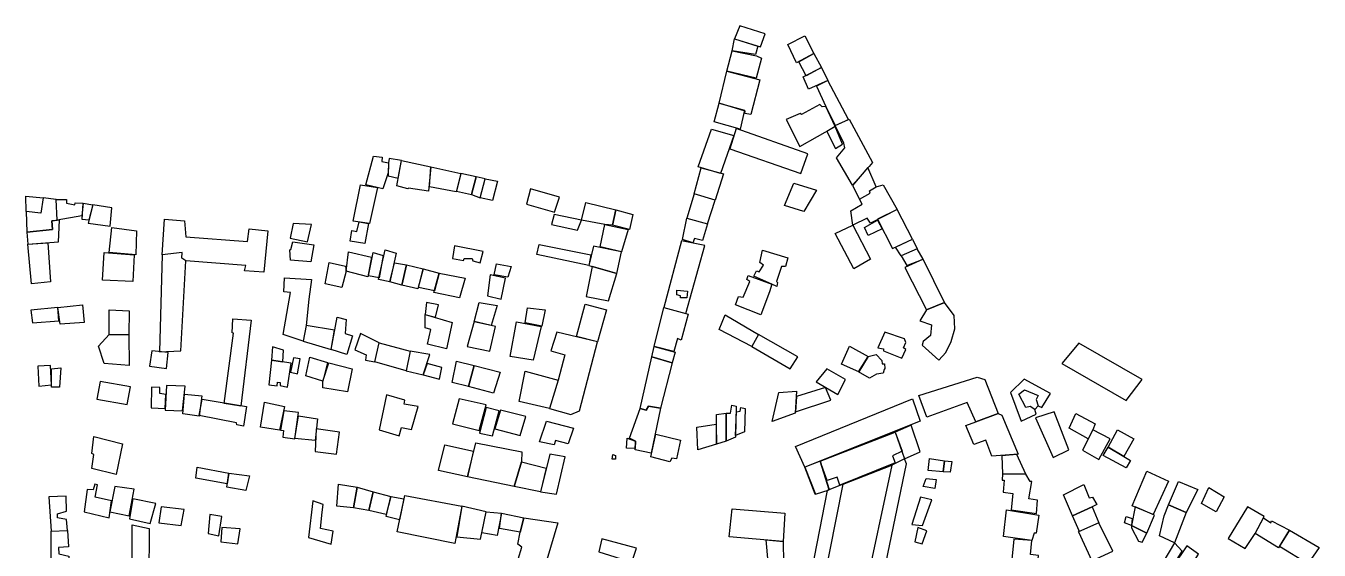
# Model space of a CAD drawing. Extents: x 144 to 1780, y -10 to 1664.
# Drawn here: x 144 to 1533, y 1100 to 1664 of the extents above; entities that cross this region are included whole.
import ezdxf

# ---------------------------------------------------------------- set-up
doc = ezdxf.new("R2010")
doc.units = 0

msp = doc.modelspace()

# ---------------------------------------------------------------- linework, layer by layer
at = {"layer": ''}
for points in [[(937.687399, 1655.038806), (910.687399, 1663.705473), (905.020733, 1649.705473), (932.687399, 1641.038806), (937.687399, 1655.038806)], [(902.520733, 1637.038806), (905.020733, 1649.705473), (930.020733, 1642.038806), (927.520733, 1633.038806), (902.520733, 1637.038806)], [(990.020733, 1634.038806), (971.520733, 1624.038806), (962.020733, 1643.538806), (980.520733, 1653.038806), (990.020733, 1634.038806)], [(934.020733, 1629.038806), (928.020733, 1607.538806), (896.520733, 1615.038806), (902.520733, 1637.038806), (928.520733, 1631.538806), (934.020733, 1629.038806)], [(974.020733, 1625.038806), (990.020733, 1634.038806), (998.520733, 1619.038806), (982.020733, 1610.038806), (974.020733, 1625.038806)], [(888.520733, 1580.538806), (896.520733, 1615.038806), (932.020733, 1605.538806), (922.520733, 1568.538806), (916.020733, 1569.538806), (916.520733, 1572.038806), (888.520733, 1580.538806)], [(998.520733, 1619.038806), (1005.020733, 1605.038806), (984.520733, 1595.538806), (978.520733, 1609.038806), (998.520733, 1619.038806)], [(1013.020733, 1556.538806), (1027.520733, 1563.038806), (1005.020733, 1605.038806), (993.020733, 1599.038806), (1003.020733, 1577.038806), (1013.020733, 1556.538806)], [(911.020733, 1552.538806), (883.020733, 1560.538806), (888.520733, 1580.538806), (915.520733, 1573.038806), (911.020733, 1552.538806)], [(975.020733, 1534.038806), (1013.020733, 1555.538806), (1003.020733, 1577.038806), (999.020733, 1576.538806), (996.520733, 1579.038806), (977.020733, 1568.538806), (975.520733, 1569.538806), (960.520733, 1563.038806), (975.020733, 1534.038806)], [(1028.020733, 1563.538806), (1053.020733, 1517.038806), (1049.520733, 1512.538806), (1031.520733, 1492.538806), (1014.520733, 1522.038806), (1023.520733, 1532.538806), (1022.520733, 1537.538806), (1013.020733, 1556.538806), (1028.020733, 1563.538806)], [(880.020733, 1552.538806), (904.020733, 1546.038806), (890.020733, 1505.038806), (866.020733, 1512.038806), (880.020733, 1552.538806)], [(900.020733, 1531.538806), (976.020733, 1505.038806), (983.520733, 1526.038806), (906.520733, 1553.538806), (900.020733, 1531.538806)], [(1004.020733, 1550.038806), (1013.520733, 1532.038806), (1021.020733, 1536.538806), (1013.020733, 1555.538806), (1004.020733, 1550.038806)], [(527.020735, 1488.705473), (508.687401, 1492.705473), (517.020735, 1523.705473), (526.354068, 1522.705473), (526.020735, 1518.038806), (533.020735, 1516.37214), (532.687401, 1505.705473), (527.020735, 1488.705473)], [(534.020733, 1521.038806), (533.020735, 1516.37214), (532.687399, 1502.705473), (543.354066, 1500.038806), (547.020733, 1519.038806), (534.020733, 1521.038806)], [(547.020733, 1519.038806), (578.687399, 1512.038806), (576.020733, 1486.038806), (554.687399, 1489.37214), (554.020733, 1488.705473), (542.020733, 1491.705473), (547.020733, 1519.038806)], [(578.687399, 1512.038806), (611.020733, 1505.038806), (605.687399, 1485.37214), (577.020733, 1490.705473), (578.687399, 1512.038806)], [(627.354066, 1501.37214), (611.020733, 1505.038806), (606.020733, 1486.038806), (622.354066, 1482.37214), (627.354066, 1501.37214)], [(637.020733, 1499.37214), (627.354066, 1501.37214), (622.354066, 1482.37214), (631.687399, 1479.038806), (637.020733, 1499.37214)], [(884.020733, 1476.538806), (861.520733, 1483.038806), (869.020733, 1511.038806), (893.020733, 1504.538806), (884.020733, 1476.538806)], [(1048.020733, 1511.538806), (1031.520733, 1492.038806), (1039.020733, 1477.538806), (1050.520733, 1484.038806), (1050.020733, 1486.538806), (1057.020733, 1490.538806), (1048.020733, 1511.538806)], [(521.354066, 1490.038806), (512.687399, 1451.37214), (495.020735, 1453.705473), (503.020733, 1492.705473), (521.354066, 1490.038806)], [(650.354066, 1496.705473), (645.020733, 1476.038806), (631.687399, 1479.038806), (637.020733, 1499.37214), (650.354066, 1496.705473)], [(716.687399, 1479.705473), (685.687399, 1488.705473), (681.354066, 1472.038806), (711.354066, 1463.37214), (716.687399, 1479.705473)], [(958.520733, 1470.538806), (968.520733, 1494.538806), (993.020733, 1487.038806), (979.520733, 1464.038806), (958.520733, 1470.538806)], [(1051.020733, 1451.538806), (1047.520733, 1457.038806), (1032.020733, 1449.538806), (1030.020733, 1465.038806), (1042.020733, 1472.038806), (1039.020733, 1477.538806), (1050.520733, 1484.038806), (1050.020733, 1486.538806), (1057.020733, 1490.538806), (1064.520733, 1493.038806), (1079.687397, 1466.37214), (1051.020733, 1451.538806)], [(159.520769, 1462.53881), (144.020771, 1464.03881), (143.520771, 1480.53881), (162.020767, 1479.03881), (159.520769, 1462.53881)], [(176.020741, 1477.038806), (162.020767, 1479.03881), (159.520769, 1462.53881), (144.020771, 1464.03881), (144.520745, 1442.038806), (172.020741, 1445.038806), (171.520741, 1454.038806), (177.020741, 1455.038806), (176.020741, 1477.038806)], [(205.020741, 1473.038806), (203.520741, 1459.538806), (177.020741, 1455.038806), (176.020741, 1477.038806), (187.020741, 1477.038806), (187.020741, 1473.038806), (196.020741, 1471.538806), (196.520741, 1473.538806), (205.020741, 1473.038806)], [(204.020741, 1455.538806), (205.020741, 1473.038806), (215.520761, 1471.53881), (211.020741, 1455.038806), (211.020741, 1455.038806), (204.020741, 1455.538806)], [(765.687399, 1450.37214), (740.354066, 1455.038806), (745.020733, 1473.705473), (777.354066, 1466.038806), (773.687399, 1449.37214), (765.687399, 1450.37214)], [(884.020733, 1476.538806), (861.520733, 1483.038806), (853.520733, 1457.038806), (876.020733, 1451.038806), (884.020733, 1476.538806)], [(236.020759, 1468.03881), (215.520761, 1471.53881), (210.520761, 1451.53881), (234.020759, 1448.53881), (236.020759, 1468.03881)], [(740.354066, 1455.038806), (711.020733, 1461.038806), (708.354066, 1450.37214), (736.354066, 1444.038806), (740.354066, 1455.038806)], [(795.687399, 1461.038806), (792.020733, 1444.705473), (773.687399, 1449.37214), (777.354066, 1466.038806), (795.687399, 1461.038806)], [(1074.687397, 1424.372142), (1096.020729, 1434.372142), (1079.687397, 1466.37214), (1058.687397, 1456.038806), (1074.687397, 1424.372142)], [(144.520745, 1442.038806), (145.520745, 1429.038808), (178.520741, 1431.538806), (179.520741, 1455.038806), (171.520741, 1454.038806), (172.020741, 1445.038806), (144.520745, 1442.038806)], [(262.520741, 1443.538806), (261.520741, 1417.538806), (233.020741, 1420.038806), (236.020741, 1447.038806), (262.520741, 1443.538806)], [(290.020751, 1417.53881), (292.520751, 1456.038808), (314.020749, 1454.038808), (315.520749, 1437.03881), (381.520743, 1432.038808), (383.520743, 1445.538808), (403.520741, 1443.538808), (399.020743, 1399.03881), (378.520743, 1400.53881), (380.020743, 1406.03881), (315.520749, 1411.03881), (311.020749, 1414.03881), (311.520749, 1420.03881), (290.020751, 1417.53881)], [(450.35407, 1450.372142), (430.687407, 1451.372142), (427.354074, 1435.372142), (446.020739, 1431.705475), (450.35407, 1450.372142)], [(511.687399, 1451.37214), (507.687401, 1429.705473), (492.020735, 1432.37214), (493.687401, 1443.705473), (499.020735, 1442.705473), (501.687401, 1453.038806), (511.687399, 1451.37214)], [(790.687399, 1444.705473), (783.520733, 1421.038806), (760.687399, 1426.37214), (765.687399, 1450.37214), (790.687399, 1444.705473)], [(876.020733, 1451.038806), (870.520733, 1433.038806), (862.020733, 1435.038806), (860.020733, 1430.538806), (849.020733, 1434.038806), (853.520733, 1457.038806), (876.020733, 1451.038806)], [(1033.020733, 1402.538806), (1013.020733, 1440.538806), (1032.020733, 1449.538806), (1051.020733, 1413.038806), (1033.020733, 1402.538806)], [(1063.520733, 1445.538806), (1048.520733, 1438.538806), (1044.520733, 1447.038806), (1058.520733, 1455.038806), (1063.520733, 1445.538806)], [(427.687401, 1412.038806), (427.020735, 1423.038806), (428.354068, 1423.37214), (430.354068, 1431.705473), (453.020733, 1428.37214), (449.687399, 1410.038806), (427.687401, 1412.038806)], [(873.020733, 1427.538806), (848.020733, 1432.538806), (829.020733, 1361.038806), (852.520733, 1354.538808), (873.020733, 1427.538806)], [(1084.020733, 1416.538806), (1078.020733, 1426.038806), (1096.020729, 1434.372142), (1101.020733, 1424.038806), (1084.020733, 1416.538806)], [(149.520745, 1386.538808), (145.520745, 1429.038808), (167.020741, 1430.538808), (170.020743, 1388.538808), (170.020743, 1388.538808), (149.520745, 1386.538808)], [(260.020741, 1417.538806), (258.520741, 1389.038808), (226.020741, 1390.538808), (227.520741, 1420.038806), (260.020741, 1417.538806)], [(287.020755, 1313.538816), (310.020751, 1314.538816), (315.520749, 1411.03881), (311.020749, 1414.03881), (311.520749, 1420.03881), (290.020751, 1417.53881), (287.020755, 1313.538816)], [(511.020737, 1394.038808), (487.520737, 1400.038808), (490.020737, 1421.038808), (515.020735, 1415.038808), (511.020737, 1394.038808)], [(523.020735, 1393.038808), (511.520737, 1395.038808), (516.520735, 1420.038808), (527.520735, 1417.038808), (523.020735, 1393.038808)], [(541.520735, 1419.538808), (534.520735, 1388.538808), (522.520735, 1391.038808), (529.520735, 1423.038808), (541.520735, 1419.538808)], [(635.020733, 1421.37214), (604.020733, 1427.37214), (602.020733, 1413.705473), (613.687399, 1411.705473), (614.354066, 1413.705473), (623.020733, 1413.705473), (623.687399, 1411.038806), (631.687399, 1409.038806), (635.020733, 1421.37214)], [(692.687399, 1418.038806), (695.020733, 1428.705473), (750.354066, 1417.705473), (748.520733, 1406.038806), (692.687399, 1418.038806)], [(778.520733, 1397.538806), (783.520733, 1421.038806), (753.520733, 1427.038806), (748.520733, 1406.038806), (778.520733, 1397.538806)], [(925.520733, 1394.538806), (928.520733, 1400.538806), (931.520733, 1399.538806), (936.020733, 1406.538806), (932.020733, 1409.538806), (935.020733, 1422.538806), (962.020733, 1414.538806), (959.520733, 1405.038806), (955.520733, 1405.038806), (950.020733, 1389.038806), (951.020733, 1388.038806), (950.520733, 1383.538806), (945.020733, 1386.038806), (925.520733, 1394.538806)], [(1084.020733, 1416.538806), (1090.020733, 1406.038806), (1107.520729, 1413.038808), (1101.020733, 1424.038806), (1084.020733, 1416.538806)], [(469.520737, 1409.538808), (487.020737, 1405.538808), (487.520737, 1400.038808), (483.020737, 1382.538808), (465.020737, 1386.538808), (469.520737, 1409.538808)], [(547.520735, 1385.038808), (534.520735, 1388.538808), (539.520735, 1409.038808), (552.520735, 1407.038808), (547.520735, 1385.038808)], [(564.520735, 1381.038808), (547.520735, 1385.038808), (552.520735, 1407.038808), (570.520735, 1402.538808), (564.520735, 1381.038808)], [(646.520733, 1396.038806), (649.020733, 1408.038806), (665.020733, 1405.038806), (661.520733, 1393.538806), (646.520733, 1396.038806)], [(745.520733, 1373.038806), (769.520733, 1368.038806), (778.520733, 1397.538806), (752.020733, 1405.038806), (745.520733, 1373.038806)], [(1111.020729, 1358.538808), (1130.520729, 1366.538808), (1107.520729, 1413.038808), (1088.020731, 1404.038808), (1111.020729, 1358.538808)], [(441.520741, 1325.03881), (420.020743, 1332.03881), (428.020741, 1377.03881), (420.520741, 1378.03881), (421.520741, 1393.038808), (450.520739, 1391.038808), (447.520741, 1370.03881), (444.520741, 1341.53881), (441.520741, 1325.03881)], [(582.520735, 1379.038808), (565.520735, 1382.538808), (570.520735, 1402.538808), (587.520735, 1398.038808), (582.520735, 1379.038808)], [(615.520735, 1392.538808), (609.520735, 1371.538808), (582.020735, 1377.038808), (587.520735, 1398.038808), (615.520735, 1392.538808)], [(642.520733, 1396.038806), (639.520733, 1373.538808), (654.020733, 1370.038808), (659.020733, 1392.538806), (642.520733, 1396.038806)], [(906.020733, 1364.038806), (909.020733, 1373.038806), (914.020733, 1372.038806), (921.520733, 1389.038806), (918.020733, 1391.038806), (919.520733, 1395.538806), (945.020733, 1386.038806), (942.520733, 1378.038806), (933.020733, 1353.038808), (906.020733, 1364.038806)], [(843.020733, 1374.538806), (843.020733, 1379.538806), (854.520733, 1378.538806), (853.520733, 1371.538806), (847.020733, 1371.538806), (847.020733, 1373.538806), (843.020733, 1374.538806)], [(206.020763, 1345.038816), (180.520767, 1343.038818), (178.020767, 1361.038816), (204.520763, 1364.038816), (206.020763, 1345.038816)], [(587.020733, 1364.038806), (574.020733, 1366.538806), (572.520733, 1353.538806), (583.520733, 1350.538806), (587.020733, 1364.038806)], [(625.020735, 1345.538808), (630.520735, 1366.538808), (650.020733, 1363.038808), (643.520735, 1341.538808), (625.020735, 1345.538808)], [(757.520733, 1324.038808), (735.020733, 1330.038808), (744.520733, 1364.538806), (767.520733, 1358.538806), (757.520733, 1324.038808)], [(1111.020729, 1358.538808), (1104.020733, 1346.538806), (1116.520733, 1342.538806), (1115.520733, 1331.038806), (1107.520733, 1324.538806), (1106.520733, 1320.538806), (1124.520731, 1304.538806), (1132.020731, 1312.538806), (1137.520731, 1324.538806), (1141.520731, 1338.038806), (1141.020731, 1352.538806), (1130.520729, 1366.538808), (1111.020729, 1358.538808)], [(150.520745, 1344.53881), (179.020741, 1346.538808), (178.020767, 1361.038816), (149.020745, 1358.03881), (150.520745, 1344.53881)], [(233.020761, 1332.038816), (233.020761, 1358.538816), (254.520759, 1357.538816), (254.020759, 1331.538816), (233.020761, 1332.038816)], [(366.020737, 1349.038806), (385.687403, 1347.37214), (374.354072, 1255.03881), (356.687405, 1258.03881), (366.687403, 1333.372142), (365.020737, 1333.705475), (366.020737, 1349.038806)], [(488.520737, 1310.53881), (471.520741, 1316.03881), (478.020737, 1350.53881), (487.520737, 1348.038808), (486.520737, 1333.03881), (494.520737, 1330.53881), (488.520737, 1310.53881)], [(575.020733, 1321.538806), (578.520733, 1337.538806), (572.520733, 1339.038806), (572.520733, 1353.538806), (601.520733, 1345.038806), (595.520733, 1316.538806), (575.020733, 1321.538806)], [(680.020733, 1344.538808), (682.520733, 1360.538808), (701.520733, 1358.538806), (698.020733, 1341.038808), (680.020733, 1344.538808)], [(818.520733, 1319.038806), (829.020733, 1361.038806), (852.520733, 1354.538808), (855.020733, 1353.705473), (847.687399, 1326.038806), (843.687399, 1327.705473), (839.687399, 1313.705473), (818.520733, 1319.038806)], [(888.520733, 1337.538806), (895.020733, 1353.038806), (930.520733, 1332.038806), (923.520733, 1319.038806), (888.520733, 1337.538806)], [(444.520741, 1341.53881), (441.520741, 1325.03881), (471.520741, 1316.03881), (475.020739, 1336.53881), (444.520741, 1341.53881)], [(625.020735, 1346.038808), (617.520735, 1319.038808), (642.020735, 1314.038808), (648.020735, 1340.538808), (625.020735, 1346.038808)], [(664.020735, 1308.538808), (670.520733, 1345.538808), (697.020733, 1340.538808), (688.520733, 1304.538808), (664.020735, 1308.538808)], [(706.020733, 1252.53881), (729.020733, 1246.03881), (738.520733, 1250.03881), (757.520733, 1324.038808), (714.020733, 1334.538808), (707.520733, 1314.538808), (722.520733, 1310.038808), (715.520733, 1283.038808), (706.020733, 1252.53881)], [(1059.020729, 1317.53881), (1065.020729, 1316.53881), (1065.020729, 1314.53881), (1084.520729, 1306.53881), (1089.020729, 1316.03881), (1086.520729, 1317.53881), (1089.020729, 1323.53881), (1087.520729, 1327.53881), (1066.520729, 1334.53881), (1059.020729, 1317.53881)], [(254.020759, 1331.538816), (254.520759, 1298.538818), (227.520763, 1301.038818), (221.520763, 1319.538818), (233.020761, 1332.038816), (254.020759, 1331.538816)], [(523.020737, 1323.03881), (503.020737, 1333.03881), (497.020737, 1315.53881), (509.020737, 1310.03881), (508.520737, 1304.53881), (518.520737, 1302.53881), (523.020737, 1323.03881)], [(552.020737, 1293.03881), (518.520737, 1302.53881), (523.020737, 1323.03881), (556.520735, 1314.038808), (552.020737, 1293.03881)], [(923.520733, 1319.038806), (964.520733, 1295.038806), (973.020733, 1308.038806), (930.520733, 1332.038806), (923.520733, 1319.038806)], [(1256.666665, 1301), (1325.666665, 1261.000002), (1342.999998, 1283.666667), (1274.999998, 1322.666667), (1256.666665, 1301)], [(279.020741, 1314.538808), (276.520741, 1298.038808), (294.520741, 1295.538808), (296.520739, 1312.538808), (279.020741, 1314.538808)], [(408.35407, 1318.705473), (407.35407, 1304.372142), (419.687403, 1302.705475), (420.35407, 1315.038806), (408.35407, 1318.705473)], [(427.687403, 1291.705475), (435.35407, 1289.705475), (438.354068, 1305.705473), (431.020737, 1307.038806), (427.687403, 1291.705475)], [(462.520741, 1282.038812), (444.354068, 1287.705475), (448.687401, 1307.705473), (467.687401, 1302.038806), (462.520741, 1282.038812)], [(577.520735, 1310.538808), (556.520735, 1314.038808), (552.020737, 1293.03881), (570.520735, 1288.53881), (577.520735, 1310.538808)], [(838.020733, 1301.538808), (825.520733, 1253.03881), (812.520733, 1255.03881), (810.020733, 1250.53881), (803.520733, 1252.53881), (816.020733, 1308.038808), (838.020733, 1301.538808)], [(816.020733, 1308.038808), (818.520733, 1319.038806), (841.020733, 1313.038806), (838.020733, 1301.538808), (816.020733, 1308.038808)], [(1038.520733, 1292.038806), (1020.020733, 1300.038806), (1028.520733, 1319.538806), (1048.520729, 1308.53881), (1038.520733, 1292.038806)], [(1038.020729, 1292.03881), (1048.520729, 1308.53881), (1057.020729, 1310.53881), (1063.020729, 1304.03881), (1063.520729, 1300.53881), (1066.020729, 1300.53881), (1066.520729, 1295.53881), (1065.520729, 1294.53881), (1064.520729, 1290.53881), (1057.520729, 1289.53881), (1050.020729, 1285.03881), (1038.020729, 1292.03881)], [(157.520745, 1276.538812), (171.020745, 1278.038812), (170.020745, 1298.538812), (156.520745, 1298.038812), (157.520745, 1276.538812)], [(171.020745, 1275.538812), (171.020745, 1295.038812), (181.020745, 1296.038812), (179.520745, 1275.538812), (171.020745, 1275.538812)], [(407.35407, 1304.372142), (404.687403, 1278.038808), (413.35407, 1277.038808), (414.020737, 1280.705475), (416.687403, 1280.372142), (416.687403, 1277.372142), (424.687403, 1275.372142), (428.687403, 1301.37214), (407.35407, 1304.372142)], [(462.520741, 1274.538814), (462.520741, 1282.038812), (469.020741, 1301.53881), (494.020737, 1295.03881), (489.020741, 1270.538812), (462.520741, 1274.538814)], [(570.520735, 1288.53881), (588.020733, 1284.038806), (590.520733, 1296.538806), (574.520733, 1301.038806), (570.520735, 1288.53881)], [(619.020733, 1276.038806), (601.520733, 1280.538806), (606.020733, 1303.538806), (625.020733, 1298.538806), (619.020733, 1276.038806)], [(619.020733, 1276.038806), (625.020733, 1298.538806), (653.020733, 1291.538806), (646.020733, 1269.038806), (619.020733, 1276.038806)], [(680.020735, 1292.538808), (715.520733, 1283.038808), (706.020733, 1252.53881), (673.520735, 1260.03881), (680.020735, 1292.538808)], [(992.520731, 1281.03881), (1016.020729, 1267.53881), (1024.020729, 1283.53881), (1004.020731, 1295.03881), (992.520731, 1281.03881)], [(219.687409, 1262.705479), (252.354076, 1256.705479), (255.838765, 1275.677677), (223.172098, 1281.677679), (219.687409, 1262.705479)], [(1111.520725, 1243.038816), (1103.020727, 1266.538812), (1165.520723, 1286.038814), (1174.020721, 1283.538814), (1188.020721, 1247.038816), (1164.020721, 1238.038816), (1155.020723, 1259.038816), (1111.520725, 1243.038816)], [(1244.520717, 1268.538816), (1216.020721, 1284.038814), (1201.520723, 1269.538814), (1213.020719, 1239.038816), (1229.020717, 1246.538816), (1227.520719, 1251.538816), (1231.020719, 1255.538816), (1235.020717, 1253.538816), (1244.520717, 1268.538816)], [(278.354074, 1275.372144), (278.020741, 1253.372146), (293.020741, 1252.372146), (294.020741, 1267.705477), (287.354074, 1268.705477), (287.354074, 1275.03881), (278.354074, 1275.372144)], [(293.354074, 1250.705479), (311.687407, 1250.03881), (314.687405, 1276.372144), (294.687407, 1277.372144), (293.354074, 1250.705479)], [(312.020741, 1246.705477), (314.020739, 1268.03881), (332.687405, 1266.03881), (329.687405, 1244.372144), (312.020741, 1246.705477)], [(544.520737, 1223.038814), (547.020737, 1232.038814), (558.020737, 1230.038814), (565.020737, 1254.53881), (550.020737, 1257.03881), (550.520737, 1261.53881), (531.020737, 1267.03881), (523.020739, 1229.538814), (544.520737, 1223.038814)], [(945.520731, 1238.53881), (952.520731, 1269.53881), (971.520731, 1271.03881), (970.020731, 1247.53881), (945.520731, 1238.53881)], [(970.520733, 1249.038806), (1008.520733, 1261.538806), (1002.520733, 1275.038806), (971.520733, 1265.538806), (970.520733, 1249.038806)], [(1227.520719, 1251.538816), (1222.520719, 1254.538816), (1218.020719, 1253.538816), (1210.520721, 1268.038814), (1216.520721, 1272.538814), (1231.020719, 1266.538816), (1229.020719, 1262.038816), (1231.020719, 1255.538816), (1227.520719, 1251.538816)], [(380.687405, 1254.705477), (377.354072, 1233.372144), (370.020739, 1235.03881), (369.687405, 1237.03881), (329.687405, 1245.03881), (333.020739, 1262.372144), (380.687405, 1254.705477)], [(421.35407, 1254.705477), (416.020737, 1229.372144), (395.687405, 1232.372144), (400.020737, 1259.372144), (421.35407, 1254.705477)], [(602.020735, 1236.03881), (630.520735, 1229.03881), (638.020735, 1256.53881), (609.020735, 1263.03881), (602.020735, 1236.03881)], [(631.020735, 1226.03881), (645.020735, 1223.03881), (652.020735, 1250.03881), (638.020735, 1253.53881), (631.020735, 1226.03881)], [(825.520733, 1253.03881), (815.520733, 1204.538812), (798.020733, 1208.03881), (798.520733, 1217.53881), (792.020733, 1220.53881), (803.520733, 1252.53881), (810.020733, 1250.53881), (812.520733, 1255.03881), (825.520733, 1253.03881)], [(906.020731, 1221.53881), (896.020731, 1217.53881), (896.020731, 1247.53881), (900.520731, 1247.53881), (902.020731, 1256.03881), (906.520731, 1255.03881), (906.020731, 1221.53881)], [(916.520731, 1252.53881), (915.520731, 1227.53881), (906.020731, 1223.53881), (907.020731, 1249.03881), (911.020731, 1249.53881), (911.520731, 1253.53881), (916.520731, 1252.53881)], [(980.520729, 1189.538816), (970.520731, 1211.538812), (1096.020727, 1263.038812), (1104.520725, 1239.038816), (980.520729, 1189.538816)], [(417.020737, 1229.372144), (420.35407, 1228.705477), (419.687403, 1221.705477), (432.35407, 1220.03881), (436.35407, 1248.038808), (420.687403, 1250.03881), (417.020737, 1229.372144)], [(454.35407, 1218.03881), (432.35407, 1220.372144), (436.35407, 1244.705477), (456.687403, 1241.372142), (454.35407, 1218.03881)], [(647.520735, 1230.53881), (674.520735, 1223.53881), (680.520735, 1244.03881), (653.520735, 1250.53881), (647.520735, 1230.53881)], [(732.020733, 1231.53881), (726.020733, 1214.53881), (712.520735, 1218.03881), (711.020735, 1213.53881), (695.520735, 1216.53881), (703.020735, 1239.03881), (732.020733, 1231.53881)], [(896.020731, 1247.53881), (896.020731, 1217.53881), (885.520731, 1214.03881), (885.520731, 1246.03881), (896.020731, 1247.53881)], [(1188.020721, 1247.038816), (1192.020723, 1245.372148), (1209.687387, 1203.37215), (1181.354056, 1201.37215), (1175.020723, 1218.372148), (1162.020725, 1213.705481), (1153.354058, 1234.372148), (1164.020721, 1238.038816), (1188.020721, 1247.038816)], [(1247.270719, 1199.788818), (1264.270719, 1208.038818), (1248.270719, 1249.038814), (1228.270721, 1242.538814), (1247.270719, 1199.788818)], [(1264.520719, 1231.288816), (1271.770719, 1247.038814), (1292.270715, 1236.038818), (1290.020715, 1229.538818), (1284.770715, 1219.788818), (1264.520719, 1231.288816)], [(480.35407, 1227.03881), (455.35407, 1230.705477), (454.354072, 1206.372146), (477.35407, 1203.372144), (480.35407, 1227.03881)], [(820.520733, 1225.03881), (847.020733, 1218.53881), (842.520733, 1198.538812), (837.520733, 1199.038812), (835.520733, 1195.038812), (815.020733, 1200.538812), (820.520733, 1225.03881)], [(885.020731, 1235.03881), (885.520731, 1214.03881), (865.520733, 1208.038812), (864.520733, 1232.53881), (885.020731, 1235.53881), (885.020731, 1235.03881)], [(1018.020727, 1170.038818), (1015.020729, 1178.538816), (1004.520729, 1175.038816), (997.020729, 1196.038816), (1077.520727, 1227.038816), (1085.020725, 1206.538816), (1074.520725, 1201.538816), (1077.520725, 1194.038816), (1018.020727, 1170.038818)], [(1087.520723, 1198.538816), (1104.520723, 1206.038816), (1094.520725, 1234.538816), (1077.520727, 1227.038816), (1087.520723, 1198.538816)], [(1278.770715, 1207.788818), (1296.270713, 1197.78882), (1308.520713, 1220.038818), (1290.020715, 1229.538818), (1278.770715, 1207.788818)], [(1323.020713, 1201.03882), (1306.520713, 1210.78882), (1316.520713, 1229.538818), (1334.020713, 1220.03882), (1323.020713, 1201.03882)], [(247.520763, 1214.538826), (240.520765, 1181.53883), (214.520771, 1188.03883), (216.520769, 1203.03883), (214.520769, 1204.03883), (216.520767, 1222.538826), (247.520763, 1214.538826)], [(618.020737, 1179.038814), (587.020737, 1186.038814), (593.520737, 1213.538814), (624.520735, 1206.538814), (624.020735, 1206.038814), (618.020737, 1179.038814)], [(668.020735, 1168.538814), (618.020737, 1179.038814), (627.020735, 1215.538812), (676.520735, 1206.03881), (676.020735, 1195.038814), (668.020735, 1168.538814)], [(798.020733, 1209.53881), (789.020733, 1210.03881), (789.520733, 1220.53881), (798.520733, 1217.53881), (798.020733, 1209.53881)], [(1323.020713, 1201.03882), (1330.270711, 1196.78882), (1325.520711, 1188.78882), (1301.020713, 1202.03882), (1306.520713, 1210.78882), (1323.020713, 1201.03882)], [(702.520735, 1188.538814), (696.520735, 1163.038814), (668.020735, 1168.538814), (676.020735, 1195.038814), (702.520735, 1188.538814)], [(696.520735, 1163.038814), (713.520735, 1160.538814), (723.020735, 1200.53881), (706.520735, 1203.53881), (696.520735, 1163.038814)], [(774.020733, 1203.038812), (777.020733, 1202.038812), (777.020733, 1198.038812), (773.520733, 1198.038812), (774.020733, 1203.038812)], [(992.020729, 1160.538818), (1006.520729, 1165.038818), (997.020729, 1196.038816), (980.520729, 1189.538816), (992.020729, 1160.538818)], [(985.020727, 1065.038826), (1059.520721, 1048.038832), (1089.520723, 1193.038818), (1087.520723, 1198.538816), (1074.020725, 1191.538818), (1021.520727, 1171.038818), (1004.520729, 1164.538818), (985.020727, 1065.038826)], [(997.020729, 1196.038816), (1006.520729, 1165.538818), (997.020729, 1196.038816)], [(1129.020725, 1184.372148), (1113.020725, 1186.038814), (1114.354058, 1198.705481), (1130.687391, 1196.372148), (1129.020725, 1184.372148)], [(1138.354058, 1195.705481), (1136.687391, 1184.038814), (1129.020725, 1184.372148), (1130.687391, 1196.372148), (1138.354058, 1195.705481)], [(1192.020721, 1201.705483), (1192.687387, 1182.372152), (1218.020719, 1182.038818), (1208.354054, 1203.038816), (1192.020721, 1201.705483)], [(359.687405, 1171.705479), (326.020741, 1177.705479), (327.687407, 1189.372146), (361.687405, 1183.038812), (359.687405, 1171.705479)], [(359.354072, 1168.038812), (361.687405, 1183.038812), (383.687405, 1180.038812), (380.020739, 1164.372146), (359.354072, 1168.038812)], [(991.520729, 1160.538818), (980.520729, 1189.538816), (991.520729, 1160.538818)], [(1000.020725, 1062.538826), (1021.520727, 1171.038818), (1074.020725, 1191.538818), (1044.020723, 1052.538828), (1000.020725, 1062.538826)], [(1192.687387, 1182.372152), (1192.520727, 1175.538812), (1194.520727, 1175.538812), (1193.520727, 1162.538812), (1204.020727, 1161.038812), (1202.020727, 1143.538812), (1229.520727, 1139.538812), (1230.520727, 1154.038812), (1221.020727, 1155.538812), (1224.520727, 1174.038812), (1222.520727, 1174.038812), (1218.020719, 1182.038818), (1192.687387, 1182.372152)], [(1332.020705, 1148.03883), (1348.020705, 1185.038828), (1371.020699, 1174.372164), (1354.687367, 1138.705499), (1332.020705, 1148.03883)], [(235.354078, 1153.372148), (218.020745, 1157.038814), (220.354078, 1170.372148), (217.687411, 1171.038814), (215.687411, 1165.038814), (209.354078, 1165.372148), (206.020745, 1141.37215), (233.020745, 1135.038814), (235.354078, 1153.372148)], [(260.020743, 1165.705483), (239.020743, 1168.705483), (233.687411, 1141.37215), (254.687409, 1137.038816), (260.020743, 1165.705483)], [(477.687403, 1147.705479), (479.35407, 1171.03881), (499.35407, 1168.03881), (495.687403, 1145.705479), (477.687403, 1147.705479)], [(512.020737, 1143.03881), (495.687403, 1145.705479), (499.35407, 1168.03881), (516.520735, 1163.03881), (512.020737, 1143.03881)], [(1107.687391, 1168.705483), (1110.687391, 1177.372148), (1121.687391, 1176.372148), (1120.020725, 1166.705483), (1107.687391, 1168.705483)], [(1268.020709, 1137.038828), (1258.354044, 1159.705491), (1280.354042, 1170.705491), (1286.020709, 1156.37216), (1289.687375, 1157.372162), (1294.020707, 1149.372162), (1289.020709, 1146.705495), (1268.020709, 1137.038828)], [(1402.687361, 1165.372166), (1390.020695, 1140.705499), (1371.354032, 1149.038832), (1382.020699, 1174.03883), (1402.687361, 1165.372166)], [(1406.520721, 1150.538814), (1414.520721, 1167.538814), (1431.020721, 1157.538814), (1422.520721, 1141.538814), (1406.520721, 1150.538814)], [(186.687419, 1158.372154), (168.354088, 1157.705487), (170.687421, 1120.705487), (188.354088, 1121.372154), (187.354088, 1133.372154), (177.687421, 1135.03882), (177.687421, 1139.372154), (187.354086, 1142.03882), (186.687419, 1158.372154)], [(255.020743, 1134.038814), (277.020743, 1129.038814), (283.020743, 1150.538814), (258.520743, 1155.538814), (255.020743, 1134.038814)], [(447.354072, 1113.705479), (471.687403, 1106.705479), (473.687403, 1120.705479), (460.020737, 1123.705479), (462.020737, 1141.038812), (463.020737, 1149.372146), (451.687403, 1153.372146), (447.354072, 1113.705479)], [(512.020737, 1143.03881), (516.520735, 1163.03881), (535.687401, 1158.03881), (530.520735, 1138.53881), (512.020737, 1143.03881)], [(530.687401, 1136.372144), (535.687401, 1158.03881), (549.687401, 1155.372144), (545.020735, 1132.705477), (530.687401, 1136.372144)], [(604.520737, 1107.538822), (542.520741, 1120.038822), (550.520741, 1159.038816), (612.020737, 1147.538816), (604.520737, 1107.538822)], [(1117.020725, 1154.37215), (1104.687391, 1157.37215), (1095.354058, 1127.705485), (1107.020725, 1126.705485), (1117.020725, 1154.37215)], [(313.687407, 1144.038814), (289.020743, 1146.705481), (286.354076, 1129.705481), (310.354074, 1126.705481), (313.687407, 1144.038814)], [(638.020737, 1141.538816), (612.020737, 1147.538816), (606.520737, 1114.538818), (632.020737, 1112.038818), (638.020737, 1141.538816)], [(654.520735, 1140.038816), (650.020737, 1116.038818), (633.520737, 1119.038818), (638.020737, 1141.538816), (654.520735, 1140.038816)], [(654.520735, 1140.038816), (678.520735, 1135.038816), (674.520735, 1119.538818), (652.520737, 1123.538818), (654.520735, 1140.038816)], [(899.020731, 1114.538816), (902.520731, 1144.538814), (959.020731, 1140.038816), (957.020729, 1109.538816), (899.020731, 1114.538816)], [(1232.020727, 1138.038812), (1229.020725, 1118.538814), (1227.020727, 1118.538814), (1224.520725, 1110.538814), (1194.020727, 1115.038812), (1197.020727, 1143.538812), (1232.020727, 1138.038812)], [(1268.020709, 1137.038828), (1289.020709, 1146.705495), (1296.35404, 1129.705497), (1274.354042, 1120.03883), (1275.020709, 1121.03883), (1268.020709, 1137.038828)], [(1335.270709, 1146.788826), (1331.270709, 1126.788826), (1347.770707, 1118.538828), (1356.270707, 1137.788826), (1335.270709, 1146.788826)], [(1361.520721, 1115.538814), (1366.520721, 1137.038814), (1371.354032, 1149.038832), (1390.020695, 1140.705499), (1377.520721, 1108.038814), (1361.520721, 1115.538814)], [(1453.687347, 1102.038842), (1464.354014, 1118.03884), (1474.020681, 1136.372172), (1456.020683, 1146.705503), (1435.354018, 1112.705507), (1453.687347, 1102.038842)], [(275.354084, 1016.038824), (257.354084, 1016.372158), (257.687413, 1127.372152), (276.020747, 1123.705485), (275.354084, 1016.038824)], [(354.020741, 1136.372146), (341.354074, 1138.705481), (339.354074, 1118.038814), (350.687407, 1115.705481), (354.020741, 1136.372146)], [(678.520735, 1135.038816), (715.020735, 1129.538816), (695.520735, 1063.538822), (660.520737, 1071.038822), (665.520737, 1088.038822), (672.520737, 1090.538822), (676.520735, 1103.538818), (672.020735, 1106.538818), (674.520735, 1119.538818), (678.520735, 1135.038816)], [(1274.354042, 1120.03883), (1288.687371, 1088.705499), (1311.354038, 1099.038832), (1296.35404, 1129.705497), (1274.354042, 1120.03883)], [(1331.270709, 1126.788826), (1323.770711, 1129.788826), (1325.770711, 1136.288826), (1332.270709, 1134.288826), (1331.270709, 1126.788826)], [(1331.270709, 1126.788826), (1331.270709, 1124.288826), (1338.770709, 1110.038828), (1343.020707, 1108.788828), (1347.770707, 1118.538828), (1331.270709, 1126.788826)], [(1464.354014, 1118.03884), (1473.354014, 1135.03884), (1481.020679, 1129.705507), (1482.020679, 1131.705507), (1501.354008, 1121.705509), (1489.35401, 1102.705511), (1464.354014, 1118.03884)], [(188.354088, 1121.372154), (189.354088, 1103.705487), (178.687421, 1103.038822), (179.020755, 1096.372158), (189.687421, 1093.705489), (189.687421, 1093.705489), (189.687421, 1080.705491), (170.687423, 1080.372158), (170.687421, 1120.705487), (188.354088, 1121.372154)], [(371.354074, 1107.038814), (373.687405, 1123.038814), (354.020741, 1124.705481), (353.020741, 1109.038814), (371.354074, 1107.038814)], [(794.520733, 1087.538816), (799.520733, 1102.538816), (762.520733, 1112.538816), (759.020733, 1098.538816), (794.520733, 1087.538816)], [(1102.020725, 1124.705485), (1098.687391, 1109.372154), (1106.354058, 1107.03882), (1111.687391, 1121.03882), (1102.020725, 1124.705485)], [(1205.020727, 1112.038814), (1202.020727, 1083.038814), (1230.020725, 1078.538814), (1231.520725, 1094.538814), (1223.020725, 1095.538814), (1224.520725, 1110.538814), (1205.020727, 1112.038814)], [(1521.020715, 1085.538818), (1490.520717, 1104.038816), (1501.354008, 1121.705509), (1533.020713, 1103.038818), (1521.020715, 1085.538818)], [(939.020731, 1111.538816), (957.020729, 1109.538816), (957.520729, 1086.53882), (941.020731, 1087.53882), (939.020731, 1111.538816)], [(1377.520721, 1108.038814), (1365.020723, 1087.038814), (1374.020723, 1080.038814), (1386.020721, 1099.038814), (1377.520721, 1108.038814)], [(1375.520723, 1082.038814), (1389.520721, 1074.038816), (1403.520721, 1096.038814), (1391.020721, 1105.038814), (1375.520723, 1082.038814)]]:
    msp.add_lwpolyline(points, dxfattribs=at)

doc.saveas('drawing.dxf')
